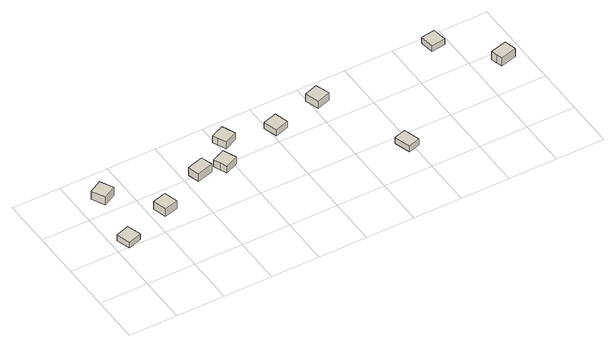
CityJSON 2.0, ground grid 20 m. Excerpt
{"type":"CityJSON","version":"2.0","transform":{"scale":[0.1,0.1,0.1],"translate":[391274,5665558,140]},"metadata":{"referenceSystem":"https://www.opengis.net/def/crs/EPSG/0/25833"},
"CityObjects":{
"building1":{"type":"Building","attributes":{"Gemeindeschluessel":"14627140","BezugspunktDach":"2200","function":"31001_9998","measuredHeight":3.03,"storeysAboveGround":1},"geometry":[{"type":"Solid","lod":"1","boundaries":[[[[0,1,2,3]],[[4,5,6,7]],[[4,7,3,2]],[[5,4,2,1]],[[6,5,1,0]],[[7,6,0,3]]]]}]},
"building2":{"type":"Building","attributes":{"Gemeindeschluessel":"14627140","BezugspunktDach":"2200","function":"31001_9998","measuredHeight":3.83,"storeysAboveGround":1},"geometry":[{"type":"Solid","lod":"1","boundaries":[[[[8,9,10,11]],[[12,13,14,15]],[[12,15,11,10]],[[13,12,10,9]],[[14,13,9,8]],[[15,14,8,11]]]]}]},
"building3":{"type":"Building","attributes":{"Gemeindeschluessel":"14627140","BezugspunktDach":"2200","function":"31001_9998","measuredHeight":3.82,"storeysAboveGround":1},"geometry":[{"type":"Solid","lod":"1","boundaries":[[[[16,17,18,19,20]],[[21,22,23,24,25]],[[21,25,20,19]],[[22,21,19,18]],[[23,22,18,17]],[[24,23,17,16]],[[25,24,16,20]]]]}]},
"building4":{"type":"Building","attributes":{"Gemeindeschluessel":"14627140","BezugspunktDach":"2200","function":"31001_9998","measuredHeight":3.98,"storeysAboveGround":1},"geometry":[{"type":"Solid","lod":"1","boundaries":[[[[26,27,28,29]],[[30,31,32,33]],[[30,33,29,28]],[[31,30,28,27]],[[32,31,27,26]],[[33,32,26,29]]]]}]},
"building5":{"type":"Building","attributes":{"Gemeindeschluessel":"14627140","BezugspunktDach":"2200","function":"31001_9998","measuredHeight":3.55,"storeysAboveGround":1},"geometry":[{"type":"Solid","lod":"1","boundaries":[[[[34,35,36,37,38]],[[39,40,41,42,43]],[[39,43,38,37]],[[40,39,37,36]],[[41,40,36,35]],[[42,41,35,34]],[[43,42,34,38]]]]}]},
"building6":{"type":"Building","attributes":{"Gemeindeschluessel":"14627140","BezugspunktDach":"2200","function":"31001_9998","measuredHeight":3.49,"storeysAboveGround":1},"geometry":[{"type":"Solid","lod":"1","boundaries":[[[[44,45,46,47,48,49]],[[50,51,52,53,54,55]],[[50,55,49,48]],[[51,50,48,47]],[[52,51,47,46]],[[53,52,46,45]],[[54,53,45,44]],[[55,54,44,49]]]]}]},
"building7":{"type":"Building","attributes":{"Gemeindeschluessel":"14627140","BezugspunktDach":"2200","function":"31001_9998","measuredHeight":3.48,"storeysAboveGround":1},"geometry":[{"type":"Solid","lod":"1","boundaries":[[[[56,57,58,59]],[[60,61,62,63]],[[60,63,59,58]],[[61,60,58,57]],[[62,61,57,56]],[[63,62,56,59]]]]}]},
"building8":{"type":"Building","attributes":{"Gemeindeschluessel":"14627140","BezugspunktDach":"2200","function":"31001_9998","measuredHeight":2.95,"storeysAboveGround":1},"geometry":[{"type":"Solid","lod":"1","boundaries":[[[[64,65,66,67]],[[68,69,70,71]],[[68,71,67,66]],[[69,68,66,65]],[[70,69,65,64]],[[71,70,64,67]]]]}]},
"building9":{"type":"Building","attributes":{"Gemeindeschluessel":"14627140","BezugspunktDach":"2200","function":"31001_9998","measuredHeight":3.42,"storeysAboveGround":1},"geometry":[{"type":"Solid","lod":"1","boundaries":[[[[72,73,74,75]],[[76,77,78,79]],[[76,79,75,74]],[[77,76,74,73]],[[78,77,73,72]],[[79,78,72,75]]]]}]},
"building10":{"type":"Building","attributes":{"Gemeindeschluessel":"14627140","BezugspunktDach":"2200","function":"31001_9998","measuredHeight":2.7,"storeysAboveGround":1},"geometry":[{"type":"Solid","lod":"1","boundaries":[[[[80,81,82,83]],[[84,85,86,87]],[[84,87,83,82]],[[85,84,82,81]],[[86,85,81,80]],[[87,86,80,83]]]]}]},
"building11":{"type":"Building","attributes":{"Gemeindeschluessel":"14627140","BezugspunktDach":"2200","function":"31001_9998","measuredHeight":4.26,"storeysAboveGround":1},"geometry":[{"type":"Solid","lod":"1","boundaries":[[[[88,89,90,91,92]],[[93,94,95,96,97]],[[93,97,92,91]],[[94,93,91,90]],[[95,94,90,89]],[[96,95,89,88]],[[97,96,88,92]]]]}]}
},
"vertices":[
[21,159,75],[78,177,75],[60,234,75],[3,216,75],[60,234,48],[78,177,48],[21,159,48],[3,216,48],
[92,439,44],[146,467,44],[118,520,44],[65,492,44],[118,520,6],[146,467,6],[92,439,6],[65,492,6],
[214,225,93],[272,240,93],[267,259,93],[256,298,93],[198,282,93],[256,298,57],[267,259,57],[272,240,57],[214,225,57],[198,282,57],
[414,323,94],[481,342,94],[468,390,94],[401,371,94],[468,390,56],[481,342,56],[414,323,56],[401,371,56],
[510,329,95],[521,303,95],[576,326,95],[553,381,95],[498,358,95],[553,381,62],[576,326,62],[521,303,62],[510,329,62],[498,358,62],
[581,462,78],[596,430,78],[650,454,78],[636,487,78],[626,509,78],[571,484,78],[626,509,46],[636,487,46],[650,454,46],[596,430,46],[581,462,46],[571,484,46],
[776,378,92],[833,395,92],[817,453,92],[759,436,92],[817,453,63],[833,395,63],[776,378,63],[759,436,63],
[1105,1,149],[1153,15,149],[1133,82,149],[1085,68,149],[1133,82,120],[1153,15,120],[1105,1,120],[1085,68,120],
[981,425,97],[1038,444,97],[1018,501,97],[962,482,97],[1018,501,63],[1038,444,63],[981,425,63],[962,482,63],
[1473,446,115],[1532,455,115],[1524,514,115],[1465,506,115],[1524,514,88],[1532,455,88],[1473,446,88],[1465,506,88],
[1618,236,165],[1625,214,165],[1692,232,165],[1679,280,165],[1611,262,165],[1679,280,126],[1692,232,126],[1625,214,126],[1618,236,126],[1611,262,126]
]}
